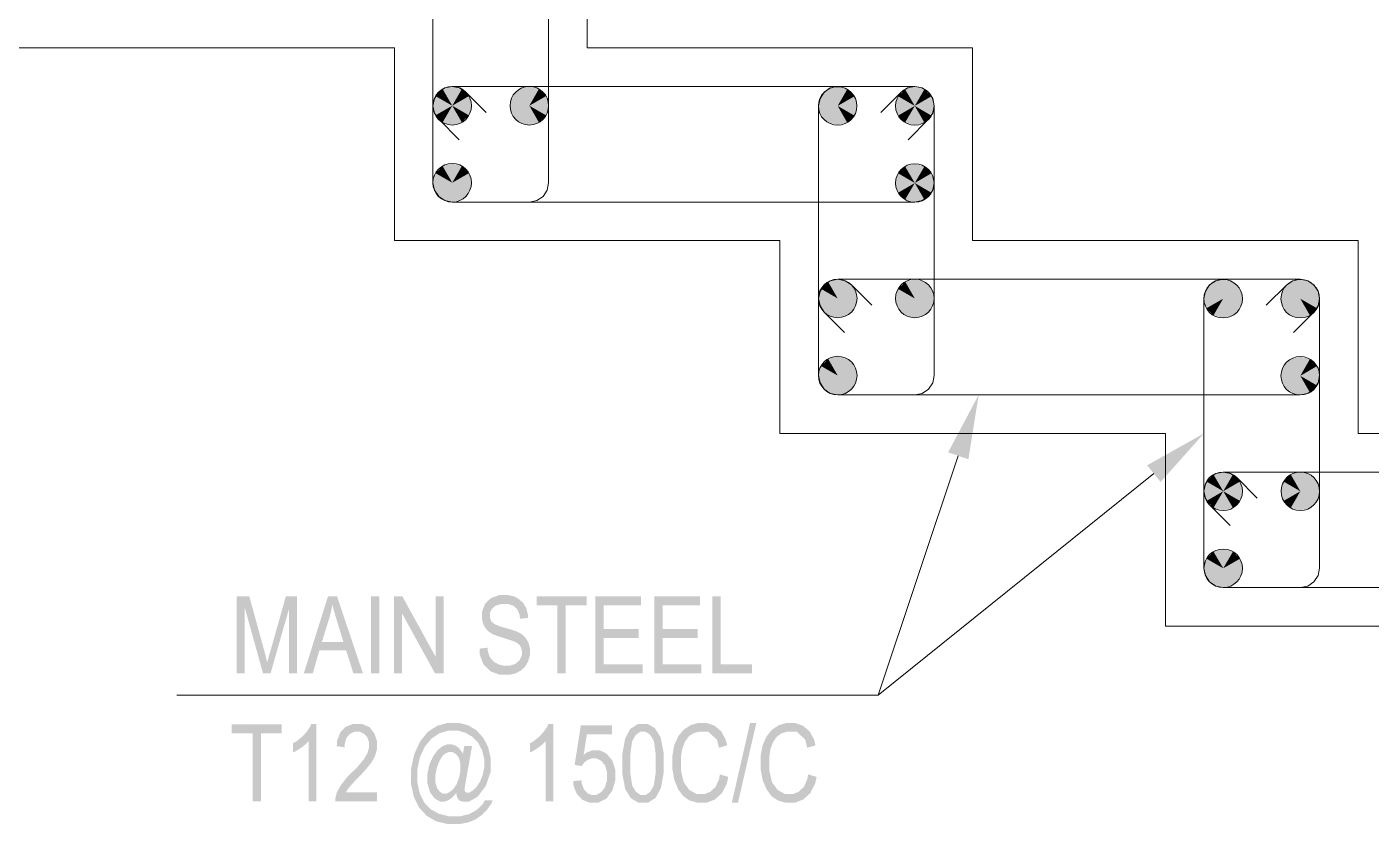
# Model space of a CAD drawing. Header units: millimetres. Extents: x 51.5 to 74.8, y 0.8 to 17.2.
# Drawn here: x 65.006 to 66.374, y 5.062 to 5.873 of the extents above; entities that cross this region are included whole.
import ezdxf

# ---------------------------------------------------------------- set-up
doc = ezdxf.new("R2010")
doc.units = ezdxf.units.MM
doc.layers.add('PDF_Geomertry', color=7, linetype='Continuous')
doc.layers.add('PDF_Solid Fills', color=7, linetype='Continuous')

msp = doc.modelspace()

# ---------------------------------------------------------------- hatches: boundary and pattern name
at = {"layer": 'PDF_Solid Fills', "transparency": 33554559}
for points in [[(65.2194, 5.2151), (65.2194, 5.2936), (65.2322, 5.2936), (65.2475, 5.238), (65.2505, 5.2265), (65.2511, 5.2286), (65.2527, 5.2349), (65.254, 5.239), (65.2694, 5.2936), (65.2808, 5.2936), (65.2808, 5.2151), (65.2726, 5.2151), (65.2726, 5.2808), (65.2538, 5.2151), (65.2462, 5.2151), (65.2276, 5.282), (65.2276, 5.2151)], [(65.3794, 5.2151), (65.3794, 5.2936), (65.388, 5.2936), (65.4219, 5.232), (65.4219, 5.2936), (65.4301, 5.2936), (65.4301, 5.2151), (65.4213, 5.2151), (65.3875, 5.2766), (65.3875, 5.2151)], [(65.4666, 5.2404), (65.4747, 5.2413), (65.475, 5.238), (65.4765, 5.233), (65.4776, 5.2312), (65.4787, 5.2294), (65.4819, 5.2265), (65.4841, 5.2254), (65.4862, 5.2243), (65.4909, 5.2231), (65.4936, 5.2231), (65.4975, 5.2231), (65.5033, 5.2249), (65.5054, 5.2269), (65.5075, 5.2287), (65.5097, 5.2336), (65.5097, 5.2365), (65.5097, 5.2383), (65.5088, 5.2413), (65.5082, 5.2426), (65.5073, 5.244), (65.505, 5.2461), (65.5034, 5.2469), (65.5019, 5.2477), (65.4952, 5.2499), (65.4901, 5.2515), (65.4857, 5.2529), (65.4791, 5.2555), (65.4772, 5.2569), (65.4752, 5.2583), (65.4723, 5.2618), (65.4712, 5.2638), (65.4701, 5.2659), (65.4691, 5.2706), (65.4691, 5.2733), (65.4691, 5.2781), (65.4722, 5.2859), (65.4752, 5.289), (65.4783, 5.2919), (65.4866, 5.2949), (65.4918, 5.2949), (65.4954, 5.2949), (65.5016, 5.2936), (65.5044, 5.2922), (65.507, 5.2906), (65.5112, 5.2866), (65.5127, 5.284), (65.5143, 5.2813), (65.5158, 5.2751), (65.5159, 5.2716), (65.5077, 5.2708), (65.5075, 5.2745), (65.5051, 5.2802), (65.5032, 5.282), (65.5012, 5.284), (65.4957, 5.2858), (65.492, 5.2858), (65.4884, 5.2858), (65.483, 5.2841), (65.4811, 5.2826), (65.4791, 5.2809), (65.4772, 5.2768), (65.4772, 5.2741), (65.4772, 5.2718), (65.4786, 5.2681), (65.4801, 5.2668), (65.4815, 5.2655), (65.4877, 5.2629), (65.4926, 5.2615), (65.4973, 5.2602), (65.5041, 5.258), (65.5059, 5.257), (65.509, 5.2555), (65.5134, 5.2516), (65.5148, 5.2491), (65.5163, 5.2468), (65.5179, 5.2408), (65.5179, 5.2374), (65.5179, 5.2341), (65.5163, 5.2279), (65.5147, 5.2251), (65.5132, 5.2223), (65.5088, 5.2181), (65.5061, 5.2168), (65.5034, 5.2152), (65.4969, 5.2138), (65.493, 5.2138), (65.487, 5.2138), (65.4776, 5.2174), (65.474, 5.2209), (65.4705, 5.2245), (65.4668, 5.2343)], [(65.5459, 5.2151), (65.5459, 5.2844), (65.5247, 5.2844), (65.5247, 5.2936), (65.5757, 5.2936), (65.5757, 5.2844), (65.5544, 5.2844), (65.5544, 5.2151)], [(65.5845, 5.2151), (65.5845, 5.2936), (65.6311, 5.2936), (65.6311, 5.2844), (65.593, 5.2844), (65.593, 5.2604), (65.6287, 5.2604), (65.6287, 5.2511), (65.593, 5.2511), (65.593, 5.2244), (65.6326, 5.2244), (65.6326, 5.2151)], [(65.6445, 5.2151), (65.6445, 5.2936), (65.6911, 5.2936), (65.6911, 5.2844), (65.653, 5.2844), (65.653, 5.2604), (65.6886, 5.2604), (65.6886, 5.2511), (65.653, 5.2511), (65.653, 5.2244), (65.6925, 5.2244), (65.6925, 5.2151)], [(65.7037, 5.2151), (65.7037, 5.2936), (65.7122, 5.2936), (65.7122, 5.2244), (65.744, 5.2244), (65.744, 5.2151)], [(65.2355, 5.0849), (65.2355, 5.1541), (65.2143, 5.1541), (65.2143, 5.1634), (65.2652, 5.1634), (65.2652, 5.1541), (65.244, 5.1541), (65.244, 5.0849)], [(65.3004, 5.0849), (65.2925, 5.0849), (65.2925, 5.1462), (65.2911, 5.1447), (65.2875, 5.1413), (65.2851, 5.1397), (65.2829, 5.1381), (65.2786, 5.1355), (65.2766, 5.1347), (65.2766, 5.1441), (65.28, 5.1459), (65.2857, 5.1505), (65.2882, 5.1531), (65.2907, 5.1559), (65.2943, 5.1612), (65.2952, 5.1637), (65.3004, 5.1637)], [(65.3623, 5.0941), (65.3623, 5.0849), (65.3197, 5.0849), (65.3197, 5.0877), (65.3213, 5.094), (65.3232, 5.0974), (65.325, 5.1009), (65.3315, 5.1093), (65.3362, 5.114), (65.3418, 5.1194), (65.349, 5.128), (65.3507, 5.1311), (65.3525, 5.134), (65.3541, 5.1397), (65.3541, 5.1422), (65.3541, 5.1452), (65.3523, 5.1501), (65.3507, 5.152), (65.3488, 5.1538), (65.3445, 5.1558), (65.342, 5.1558), (65.3393, 5.1558), (65.3347, 5.1537), (65.3329, 5.1516), (65.3312, 5.1497), (65.3294, 5.1438), (65.3294, 5.1399), (65.3212, 5.1411), (65.3216, 5.1466), (65.3248, 5.1551), (65.3276, 5.158), (65.3304, 5.1608), (65.3377, 5.1637), (65.3422, 5.1637), (65.3472, 5.1637), (65.3547, 5.1604), (65.3572, 5.157), (65.3597, 5.1537), (65.3622, 5.1462), (65.3622, 5.142), (65.3622, 5.1383), (65.3602, 5.1311), (65.3583, 5.1276), (65.3563, 5.1241), (65.3487, 5.1149), (65.3432, 5.1093), (65.3397, 5.1056), (65.3351, 5.1008), (65.3341, 5.0994), (65.333, 5.0981), (65.3313, 5.0955), (65.3307, 5.0941)], [(65.5418, 5.0849), (65.5338, 5.0849), (65.5338, 5.1462), (65.5325, 5.1447), (65.5288, 5.1413), (65.5265, 5.1397), (65.5241, 5.1381), (65.52, 5.1355), (65.518, 5.1347), (65.518, 5.1441), (65.5213, 5.1459), (65.527, 5.1505), (65.5295, 5.1531), (65.532, 5.1559), (65.5357, 5.1612), (65.5366, 5.1637), (65.5418, 5.1637)], [(65.5619, 5.1055), (65.5702, 5.1063), (65.5708, 5.1026), (65.573, 5.097), (65.5747, 5.0952), (65.5763, 5.0933), (65.5804, 5.0915), (65.5826, 5.0915), (65.5854, 5.0915), (65.5902, 5.0941), (65.5923, 5.0966), (65.5943, 5.0993), (65.5963, 5.1063), (65.5963, 5.1108), (65.5963, 5.1149), (65.5944, 5.1215), (65.5925, 5.1238), (65.5905, 5.1262), (65.5855, 5.1286), (65.5826, 5.1286), (65.5808, 5.1286), (65.5773, 5.1274), (65.5758, 5.1265), (65.5743, 5.1255), (65.5718, 5.1227), (65.5708, 5.1209), (65.5634, 5.122), (65.5697, 5.1623), (65.6016, 5.1623), (65.6016, 5.1531), (65.5759, 5.1531), (65.5725, 5.1322), (65.5754, 5.1345), (65.5815, 5.137), (65.5847, 5.137), (65.5887, 5.137), (65.5958, 5.1336), (65.5987, 5.1301), (65.6018, 5.1266), (65.6047, 5.1173), (65.6047, 5.1115), (65.6047, 5.1058), (65.6018, 5.0959), (65.5987, 5.0918), (65.5958, 5.0877), (65.5877, 5.0836), (65.5826, 5.0836), (65.5784, 5.0836), (65.5713, 5.0865), (65.5686, 5.0894), (65.5657, 5.0923), (65.5623, 5.1004)], [(65.7112, 5.1124), (65.7198, 5.1098), (65.7184, 5.1031), (65.7134, 5.0933), (65.7098, 5.0901), (65.7063, 5.0868), (65.6977, 5.0836), (65.6926, 5.0836), (65.6882, 5.0836), (65.6805, 5.0858), (65.6773, 5.0879), (65.6741, 5.0901), (65.6688, 5.0972), (65.6669, 5.1019), (65.6648, 5.1068), (65.6629, 5.1181), (65.6629, 5.1247), (65.6629, 5.1312), (65.6648, 5.1422), (65.6669, 5.1466), (65.6688, 5.1511), (65.6744, 5.1579), (65.6779, 5.1601), (65.6813, 5.1624), (65.689, 5.1647), (65.6933, 5.1647), (65.698, 5.1647), (65.7059, 5.1619), (65.7093, 5.159), (65.7127, 5.1561), (65.7173, 5.1476), (65.7187, 5.1419), (65.7104, 5.1395), (65.7083, 5.1477), (65.6995, 5.1558), (65.6932, 5.1558), (65.69, 5.1558), (65.6843, 5.1543), (65.6819, 5.1526), (65.6795, 5.1509), (65.6758, 5.1458), (65.6744, 5.1423), (65.673, 5.1388), (65.6716, 5.1299), (65.6716, 5.1247), (65.6716, 5.1166), (65.6744, 5.1045), (65.6773, 5.1005), (65.6801, 5.0965), (65.6877, 5.0924), (65.6925, 5.0924), (65.6959, 5.0924), (65.7019, 5.0949), (65.7044, 5.0974), (65.707, 5.0998), (65.7104, 5.1073)], [(65.8011, 5.1124), (65.8097, 5.1098), (65.8083, 5.1031), (65.8033, 5.0933), (65.7998, 5.0901), (65.7962, 5.0868), (65.7876, 5.0836), (65.7825, 5.0836), (65.778, 5.0836), (65.7704, 5.0858), (65.7672, 5.0879), (65.764, 5.0901), (65.7588, 5.0972), (65.7568, 5.1019), (65.7547, 5.1068), (65.7527, 5.1181), (65.7527, 5.1247), (65.7527, 5.1312), (65.7548, 5.1422), (65.7568, 5.1466), (65.7588, 5.1511), (65.7643, 5.1579), (65.7677, 5.1601), (65.7712, 5.1624), (65.7788, 5.1647), (65.7832, 5.1647), (65.7879, 5.1647), (65.7958, 5.1619), (65.7993, 5.159), (65.8026, 5.1561), (65.8073, 5.1476), (65.8086, 5.1419), (65.8002, 5.1395), (65.7982, 5.1477), (65.7895, 5.1558), (65.783, 5.1558), (65.7798, 5.1558), (65.7741, 5.1543), (65.7718, 5.1526), (65.7694, 5.1509), (65.7657, 5.1458), (65.7643, 5.1423), (65.7629, 5.1388), (65.7615, 5.1299), (65.7615, 5.1247), (65.7615, 5.1166), (65.7643, 5.1045), (65.7672, 5.1005), (65.77, 5.0965), (65.7776, 5.0924), (65.7823, 5.0924), (65.7858, 5.0924), (65.7918, 5.0949), (65.7944, 5.0974), (65.7969, 5.0998), (65.8002, 5.1073)]]:
    msp.add_hatch(color=256, dxfattribs=at).paths.add_polyline_path(points)
h = msp.add_hatch(color=256, dxfattribs=at)
h.paths.add_polyline_path([(65.2876, 5.2151), (65.3123, 5.2936), (65.3215, 5.2936), (65.3479, 5.2151), (65.3382, 5.2151), (65.3307, 5.2388), (65.3036, 5.2388), (65.2968, 5.2151)])
h.paths.add_polyline_path([(65.3061, 5.2473), (65.328, 5.2473), (65.3213, 5.2691), (65.3198, 5.2741), (65.3175, 5.2823), (65.3168, 5.2854), (65.3161, 5.2816), (65.3144, 5.2741), (65.3133, 5.2704)])
h = msp.add_hatch(color=256, dxfattribs=at)
h.paths.add_polyline_path([(65.4429, 5.0936), (65.4413, 5.0915), (65.438, 5.0881), (65.4362, 5.087), (65.4345, 5.0859), (65.4312, 5.0847), (65.4297, 5.0847), (65.4265, 5.0847), (65.4211, 5.0877), (65.4188, 5.0906), (65.4162, 5.0941), (65.4136, 5.1033), (65.4136, 5.1088), (65.4136, 5.1133), (65.4154, 5.1222), (65.4173, 5.1263), (65.4193, 5.1306), (65.4237, 5.1369), (65.4263, 5.139), (65.429, 5.1411), (65.434, 5.143), (65.4365, 5.143), (65.4383, 5.143), (65.4419, 5.1418), (65.4436, 5.1406), (65.4454, 5.1394), (65.4484, 5.1356), (65.4497, 5.1333), (65.4511, 5.1413), (65.459, 5.1413), (65.4526, 5.1055), (65.452, 5.1018), (65.4513, 5.0976), (65.4513, 5.0972), (65.4513, 5.0963), (65.4518, 5.0951), (65.4522, 5.0947), (65.4527, 5.0941), (65.4537, 5.0936), (65.4544, 5.0936), (65.4555, 5.0936), (65.459, 5.0955), (65.4611, 5.0973), (65.4633, 5.0993), (65.4669, 5.1047), (65.4684, 5.1083), (65.4698, 5.1119), (65.4713, 5.1194), (65.4713, 5.1234), (65.4713, 5.1281), (65.4693, 5.1368), (65.4672, 5.1406), (65.4652, 5.1445), (65.4595, 5.1505), (65.4558, 5.1527), (65.4522, 5.1548), (65.4444, 5.157), (65.4401, 5.157), (65.435, 5.157), (65.4258, 5.1543), (65.4218, 5.1516), (65.4176, 5.1488), (65.4109, 5.1406), (65.4084, 5.1354), (65.4059, 5.1299), (65.4033, 5.1176), (65.4033, 5.1106), (65.4033, 5.1041), (65.4057, 5.093), (65.4079, 5.0884), (65.4102, 5.0838), (65.4168, 5.0769), (65.4211, 5.0745), (65.4254, 5.0722), (65.4355, 5.0697), (65.4413, 5.0697), (65.4466, 5.0697), (65.4559, 5.0719), (65.46, 5.0741), (65.4638, 5.0763), (65.47, 5.0823), (65.472, 5.0859), (65.48, 5.0859), (65.4787, 5.0827), (65.4744, 5.0765), (65.4713, 5.0736), (65.4683, 5.0705), (65.4618, 5.0662), (65.458, 5.0647), (65.4544, 5.0633), (65.4461, 5.0618), (65.4413, 5.0618), (65.4344, 5.0618), (65.4226, 5.0645), (65.4177, 5.0673), (65.4129, 5.0701), (65.4052, 5.0784), (65.4025, 5.0838), (65.3997, 5.0893), (65.3969, 5.1023), (65.3969, 5.1099), (65.3969, 5.118), (65.4, 5.1327), (65.403, 5.1393), (65.4061, 5.1459), (65.4138, 5.1556), (65.4186, 5.1587), (65.4233, 5.1618), (65.4343, 5.1648), (65.4405, 5.1648), (65.4458, 5.1648), (65.4552, 5.1623), (65.4594, 5.1597), (65.4636, 5.1572), (65.4702, 5.1497), (65.4729, 5.1448), (65.4754, 5.1399), (65.4779, 5.1291), (65.4779, 5.1231), (65.4779, 5.1151), (65.4732, 5.1011), (65.4686, 5.0949), (65.4647, 5.0898), (65.4561, 5.0847), (65.4513, 5.0847), (65.4493, 5.0847), (65.4461, 5.0858), (65.4451, 5.0869), (65.4443, 5.0879), (65.4432, 5.0913)])
h.paths.add_polyline_path([(65.4216, 5.1081), (65.4216, 5.1045), (65.4232, 5.0987), (65.4245, 5.0968), (65.4261, 5.0947), (65.4293, 5.0927), (65.4311, 5.0927), (65.4327, 5.0927), (65.4361, 5.0943), (65.438, 5.0958), (65.4398, 5.0974), (65.4432, 5.1023), (65.4444, 5.1056), (65.4458, 5.109), (65.447, 5.1159), (65.447, 5.1197), (65.447, 5.1234), (65.4457, 5.1291), (65.4441, 5.1311), (65.4426, 5.1331), (65.439, 5.1351), (65.4369, 5.1351), (65.4352, 5.1351), (65.4319, 5.1337), (65.4302, 5.1323), (65.4287, 5.1309), (65.4257, 5.1259), (65.4243, 5.1223), (65.423, 5.1187), (65.4216, 5.1116)])
h = msp.add_hatch(color=256, dxfattribs=at)
h.paths.add_polyline_path([(65.612, 5.1236), (65.612, 5.1334), (65.6147, 5.1484), (65.6173, 5.1536), (65.62, 5.1586), (65.6279, 5.1637), (65.633, 5.1637), (65.6377, 5.1637), (65.645, 5.1595), (65.6476, 5.1555), (65.6508, 5.1505), (65.654, 5.1345), (65.654, 5.1236), (65.654, 5.1138), (65.6513, 5.0988), (65.6487, 5.0937), (65.6461, 5.0887), (65.6382, 5.0836), (65.633, 5.0836), (65.6283, 5.0836), (65.6208, 5.088), (65.6179, 5.0926), (65.615, 5.097), (65.612, 5.1126)])
h.paths.add_polyline_path([(65.6201, 5.1236), (65.6201, 5.1141), (65.6219, 5.1012), (65.6238, 5.098), (65.6257, 5.0948), (65.6304, 5.0915), (65.6332, 5.0915), (65.6359, 5.0915), (65.6405, 5.0948), (65.6423, 5.0981), (65.6441, 5.1013), (65.6459, 5.1141), (65.6459, 5.1236), (65.6459, 5.1333), (65.6441, 5.1461), (65.6423, 5.1493), (65.6404, 5.1526), (65.6357, 5.1558), (65.6327, 5.1558), (65.6301, 5.1558), (65.6255, 5.1524), (65.6237, 5.1491), (65.6219, 5.1459), (65.6201, 5.1331)])

# ---------------------------------------------------------------- linework, layer by layer
at = {"layer": 'PDF_Geomertry', "lineweight": 0}
for points in [[(66.7536, 5.4595), (66.3611, 5.4595), (66.3611, 5.6558), (65.9686, 5.6558), (65.9686, 5.852), (65.5762, 5.852), (65.5762, 6.0481), (65.1837, 6.0481), (65.1837, 6.2444), (63.3207, 6.2444), (63.2707, 6.1466)], [(63.3207, 6.0481), (64.9875, 6.0481), (64.9875, 5.852), (65.38, 5.852), (65.38, 5.6558), (65.7723, 5.6558), (65.7723, 5.4595), (66.1648, 5.4595), (66.1648, 5.2633), (66.5573, 5.2633)], [(65.5369, 5.9894), (65.5369, 5.7147), (65.5354, 5.707), (65.5312, 5.7008), (65.5248, 5.6965), (65.5173, 5.6949), (65.4388, 5.6949), (65.4313, 5.6965), (65.425, 5.7008), (65.4207, 5.707), (65.4191, 5.7147), (65.4191, 5.9894)], [(65.4458, 5.7584), (65.425, 5.7793), (65.4207, 5.7856), (65.4191, 5.7931), (65.4207, 5.8006), (65.425, 5.807), (65.4313, 5.8112), (65.4388, 5.8127), (65.9097, 5.8127), (65.9173, 5.8112), (65.9236, 5.807), (65.9279, 5.8006), (65.9294, 5.7931), (65.9294, 5.7147), (65.9279, 5.707), (65.9236, 5.7008), (65.9173, 5.6965), (65.9097, 5.6949), (65.4388, 5.6949), (65.4313, 5.6965), (65.425, 5.7008), (65.4207, 5.707), (65.4191, 5.7147), (65.4191, 5.7931), (65.4207, 5.8006), (65.425, 5.807), (65.4313, 5.8112), (65.4388, 5.8127), (65.4463, 5.8112), (65.4526, 5.807), (65.4734, 5.7862)], [(65.8751, 5.7862), (65.8959, 5.807), (65.9022, 5.8112), (65.9097, 5.8127), (65.9173, 5.8112), (65.9236, 5.807), (65.9279, 5.8006), (65.9294, 5.7931), (65.9294, 5.5184), (65.9279, 5.5109), (65.9236, 5.5045), (65.9173, 5.5002), (65.9097, 5.4987), (65.8312, 5.4987), (65.8237, 5.5002), (65.8173, 5.5045), (65.8132, 5.5109), (65.8116, 5.5184), (65.8116, 5.7931), (65.8132, 5.8006), (65.8173, 5.807), (65.8237, 5.8112), (65.8312, 5.8127), (65.9097, 5.8127), (65.9173, 5.8112), (65.9236, 5.807), (65.9279, 5.8006), (65.9294, 5.7931), (65.9279, 5.7856), (65.9236, 5.7793), (65.9029, 5.7584)], [(65.8382, 5.5622), (65.8173, 5.583), (65.8132, 5.5894), (65.8116, 5.5969), (65.8132, 5.6044), (65.8173, 5.6108), (65.8237, 5.6149), (65.8312, 5.6165), (66.3022, 5.6165), (66.3097, 5.6149), (66.3161, 5.6108), (66.3204, 5.6044), (66.3218, 5.5969), (66.3218, 5.5184), (66.3204, 5.5109), (66.3161, 5.5045), (66.3097, 5.5002), (66.3022, 5.4987), (65.8312, 5.4987), (65.8237, 5.5002), (65.8173, 5.5045), (65.8132, 5.5109), (65.8116, 5.5184), (65.8116, 5.5969), (65.8132, 5.6044), (65.8173, 5.6108), (65.8237, 5.6149), (65.8312, 5.6165), (65.8387, 5.6149), (65.8451, 5.6108), (65.8659, 5.5899)], [(66.2675, 5.5899), (66.2883, 5.6108), (66.2947, 5.6149), (66.3022, 5.6165), (66.3097, 5.6149), (66.3161, 5.6108), (66.3204, 5.6044), (66.3218, 5.5969), (66.3218, 5.3222), (66.3204, 5.3147), (66.3161, 5.3083), (66.3097, 5.304), (66.3022, 5.3026), (66.2237, 5.3026), (66.2162, 5.304), (66.2098, 5.3083), (66.2057, 5.3147), (66.2041, 5.3222), (66.2041, 5.5969), (66.2057, 5.6044), (66.2098, 5.6108), (66.2162, 5.6149), (66.2237, 5.6165), (66.3022, 5.6165), (66.3097, 5.6149), (66.3161, 5.6108), (66.3204, 5.6044), (66.3218, 5.5969), (66.3204, 5.5894), (66.3161, 5.583), (66.2952, 5.5622)], [(65.9538, 5.4368), (65.8723, 5.193), (65.1583, 5.193), (65.8723, 5.193), (66.1532, 5.4186)], [(66.2307, 5.3659), (66.2098, 5.3868), (66.2057, 5.3931), (66.2041, 5.4006), (66.2057, 5.4081), (66.2098, 5.4145), (66.2162, 5.4188), (66.2237, 5.4202), (66.6947, 5.4202)], [(66.6947, 5.3026), (66.2237, 5.3026), (66.2162, 5.304), (66.2098, 5.3083), (66.2057, 5.3147), (66.2041, 5.3222), (66.2041, 5.4006), (66.2057, 5.4081), (66.2098, 5.4145), (66.2162, 5.4188), (66.2237, 5.4202), (66.2312, 5.4188), (66.2376, 5.4145), (66.2584, 5.3937)]]:
    msp.add_lwpolyline(points, dxfattribs=at)
for centre in [(65.9097, 5.7929), (65.9097, 5.7929), (65.9097, 5.7144), (66.2237, 5.4006), (66.2237, 5.4006), (66.3022, 5.4006), (66.2237, 5.3222)]:
    msp.add_circle(centre, 0.0196, dxfattribs=at)
for points in [[(65.4584, 5.7931), (65.4584, 5.804), (65.4497, 5.8127), (65.4388, 5.8127), (65.428, 5.8127), (65.4191, 5.804), (65.4191, 5.7931), (65.4191, 5.7823), (65.428, 5.7734), (65.4388, 5.7734), (65.4497, 5.7734), (65.4584, 5.7823), (65.4584, 5.7931)], [(65.4584, 5.7931), (65.4584, 5.804), (65.4497, 5.8127), (65.4388, 5.8127), (65.428, 5.8127), (65.4191, 5.804), (65.4191, 5.7931), (65.4191, 5.7823), (65.428, 5.7734), (65.4388, 5.7734), (65.4497, 5.7734), (65.4584, 5.7823), (65.4584, 5.7931)], [(65.5369, 5.7931), (65.5369, 5.804), (65.5282, 5.8127), (65.5173, 5.8127), (65.5065, 5.8127), (65.4976, 5.804), (65.4976, 5.7931), (65.4976, 5.7823), (65.5065, 5.7734), (65.5173, 5.7734), (65.5282, 5.7734), (65.5369, 5.7823), (65.5369, 5.7931)], [(65.8508, 5.7929), (65.8508, 5.8037), (65.842, 5.8124), (65.8312, 5.8124), (65.8204, 5.8124), (65.8115, 5.8037), (65.8115, 5.7929), (65.8115, 5.782), (65.8204, 5.7733), (65.8312, 5.7733), (65.842, 5.7733), (65.8508, 5.782), (65.8508, 5.7929)], [(65.4584, 5.7147), (65.4584, 5.7255), (65.4497, 5.7343), (65.4388, 5.7343), (65.428, 5.7343), (65.4191, 5.7255), (65.4191, 5.7147), (65.4191, 5.7038), (65.428, 5.6949), (65.4388, 5.6949), (65.4497, 5.6949), (65.4584, 5.7038), (65.4584, 5.7147)], [(65.8509, 5.5969), (65.8509, 5.6077), (65.842, 5.6165), (65.8312, 5.6165), (65.8204, 5.6165), (65.8116, 5.6077), (65.8116, 5.5969), (65.8116, 5.5861), (65.8204, 5.5773), (65.8312, 5.5773), (65.842, 5.5773), (65.8509, 5.5861), (65.8509, 5.5969)], [(65.8509, 5.5969), (65.8509, 5.6077), (65.842, 5.6165), (65.8312, 5.6165), (65.8204, 5.6165), (65.8116, 5.6077), (65.8116, 5.5969), (65.8116, 5.5861), (65.8204, 5.5773), (65.8312, 5.5773), (65.842, 5.5773), (65.8509, 5.5861), (65.8509, 5.5969)], [(65.9294, 5.5969), (65.9294, 5.6077), (65.9205, 5.6165), (65.9097, 5.6165), (65.8988, 5.6165), (65.8901, 5.6077), (65.8901, 5.5969), (65.8901, 5.5861), (65.8988, 5.5773), (65.9097, 5.5773), (65.9205, 5.5773), (65.9294, 5.5861), (65.9294, 5.5969)], [(66.2433, 5.5966), (66.2433, 5.6074), (66.2344, 5.6163), (66.2236, 5.6163), (66.2127, 5.6163), (66.204, 5.6074), (66.204, 5.5966), (66.204, 5.5858), (66.2127, 5.577), (66.2236, 5.577), (66.2344, 5.577), (66.2433, 5.5858), (66.2433, 5.5966)], [(66.3218, 5.5966), (66.3218, 5.6074), (66.313, 5.6163), (66.3022, 5.6163), (66.2913, 5.6163), (66.2825, 5.6074), (66.2825, 5.5966), (66.2825, 5.5858), (66.2913, 5.577), (66.3022, 5.577), (66.313, 5.577), (66.3218, 5.5858), (66.3218, 5.5966)], [(66.3218, 5.5966), (66.3218, 5.6074), (66.313, 5.6163), (66.3022, 5.6163), (66.2913, 5.6163), (66.2825, 5.6074), (66.2825, 5.5966), (66.2825, 5.5858), (66.2913, 5.577), (66.3022, 5.577), (66.313, 5.577), (66.3218, 5.5858), (66.3218, 5.5966)], [(65.8509, 5.5184), (65.8509, 5.5293), (65.842, 5.538), (65.8312, 5.538), (65.8204, 5.538), (65.8116, 5.5293), (65.8116, 5.5184), (65.8116, 5.5076), (65.8204, 5.4987), (65.8312, 5.4987), (65.842, 5.4987), (65.8509, 5.5076), (65.8509, 5.5184)], [(66.3218, 5.5181), (66.3218, 5.529), (66.313, 5.5377), (66.3022, 5.5377), (66.2913, 5.5377), (66.2825, 5.529), (66.2825, 5.5181), (66.2825, 5.5073), (66.2913, 5.4986), (66.3022, 5.4986), (66.313, 5.4986), (66.3218, 5.5073), (66.3218, 5.5181)]]:
    msp.add_open_spline(points, degree=3, knots=[0, 0, 0, 0, 1, 1, 1, 2, 2, 2, 3, 3, 3, 4, 4, 4, 4], dxfattribs=at)
at = {"layer": 'PDF_Solid Fills', "transparency": 33554559}
for points in [[(65.4218, 5.8029), (65.4191, 5.7931), (65.4388, 5.7931)], [(65.429, 5.8101), (65.4218, 5.8029), (65.4388, 5.7931)], [(65.4388, 5.8127), (65.429, 5.8101), (65.4388, 5.7931)], [(65.4486, 5.8101), (65.4388, 5.8127), (65.4388, 5.7931)], [(65.4558, 5.8029), (65.4486, 5.8101), (65.4388, 5.7931)], [(65.4584, 5.7931), (65.4558, 5.8029), (65.4388, 5.7931)], [(65.5002, 5.8029), (65.4976, 5.7931), (65.5173, 5.7931)], [(65.5075, 5.8101), (65.5002, 5.8029), (65.5173, 5.7931)], [(65.5173, 5.8127), (65.5075, 5.8101), (65.5173, 5.7931)], [(65.527, 5.8101), (65.5173, 5.8127), (65.5173, 5.7931)], [(65.5343, 5.8029), (65.527, 5.8101), (65.5173, 5.7931)], [(65.5369, 5.7931), (65.5343, 5.8029), (65.5173, 5.7931)], [(65.8115, 5.7929), (65.8141, 5.8027), (65.8312, 5.7929)], [(65.8141, 5.8027), (65.8213, 5.8098), (65.8312, 5.7929)], [(65.8213, 5.8098), (65.8312, 5.8124), (65.8312, 5.7929)], [(65.8312, 5.8124), (65.8409, 5.8098), (65.8312, 5.7929)], [(65.8409, 5.8098), (65.8482, 5.8027), (65.8312, 5.7929)], [(65.8482, 5.8027), (65.8508, 5.7929), (65.8312, 5.7929)], [(65.8901, 5.7929), (65.8927, 5.8027), (65.9097, 5.7929)], [(65.8927, 5.8027), (65.8998, 5.8098), (65.9097, 5.7929)], [(65.8998, 5.8098), (65.9097, 5.8124), (65.9097, 5.7929)], [(65.9097, 5.8124), (65.9195, 5.8098), (65.9097, 5.7929)], [(65.9195, 5.8098), (65.9266, 5.8027), (65.9097, 5.7929)], [(65.9266, 5.8027), (65.9293, 5.7929), (65.9097, 5.7929)], [(65.4191, 5.7931), (65.4218, 5.7833), (65.4388, 5.7931)], [(65.4218, 5.7833), (65.429, 5.7761), (65.4388, 5.7931)], [(65.429, 5.7761), (65.4388, 5.7734), (65.4388, 5.7931)], [(65.4558, 5.7833), (65.4584, 5.7931), (65.4388, 5.7931)], [(65.4486, 5.7761), (65.4558, 5.7833), (65.4388, 5.7931)], [(65.4388, 5.7734), (65.4486, 5.7761), (65.4388, 5.7931)], [(65.4976, 5.7931), (65.5002, 5.7833), (65.5173, 5.7931)], [(65.5002, 5.7833), (65.5075, 5.7761), (65.5173, 5.7931)], [(65.5075, 5.7761), (65.5173, 5.7734), (65.5173, 5.7931)], [(65.5343, 5.7833), (65.5369, 5.7931), (65.5173, 5.7931)], [(65.527, 5.7761), (65.5343, 5.7833), (65.5173, 5.7931)], [(65.5173, 5.7734), (65.527, 5.7761), (65.5173, 5.7931)], [(65.8141, 5.783), (65.8115, 5.7929), (65.8312, 5.7929)], [(65.8213, 5.7759), (65.8141, 5.783), (65.8312, 5.7929)], [(65.8312, 5.7733), (65.8213, 5.7759), (65.8312, 5.7929)], [(65.8409, 5.7759), (65.8312, 5.7733), (65.8312, 5.7929)], [(65.8482, 5.783), (65.8409, 5.7759), (65.8312, 5.7929)], [(65.8508, 5.7929), (65.8482, 5.783), (65.8312, 5.7929)], [(65.8927, 5.783), (65.8901, 5.7929), (65.9097, 5.7929)], [(65.8998, 5.7759), (65.8927, 5.783), (65.9097, 5.7929)], [(65.9097, 5.7733), (65.8998, 5.7759), (65.9097, 5.7929)], [(65.9195, 5.7759), (65.9097, 5.7733), (65.9097, 5.7929)], [(65.9266, 5.783), (65.9195, 5.7759), (65.9097, 5.7929)], [(65.9293, 5.7929), (65.9266, 5.783), (65.9097, 5.7929)], [(65.429, 5.7316), (65.4388, 5.7343), (65.4388, 5.7147)], [(65.4388, 5.7343), (65.4486, 5.7316), (65.4388, 5.7147)], [(65.4191, 5.7147), (65.4218, 5.7244), (65.4388, 5.7147)], [(65.4218, 5.7244), (65.429, 5.7316), (65.4388, 5.7147)], [(65.4486, 5.7316), (65.4558, 5.7244), (65.4388, 5.7147)], [(65.4558, 5.7244), (65.4584, 5.7147), (65.4388, 5.7147)], [(65.8927, 5.7243), (65.8901, 5.7144), (65.9097, 5.7144)], [(65.8998, 5.7313), (65.8927, 5.7243), (65.9097, 5.7144)], [(65.9097, 5.734), (65.8998, 5.7313), (65.9097, 5.7144)], [(65.9195, 5.7313), (65.9097, 5.734), (65.9097, 5.7144)], [(65.9266, 5.7243), (65.9195, 5.7313), (65.9097, 5.7144)], [(65.9293, 5.7144), (65.9266, 5.7243), (65.9097, 5.7144)], [(65.4218, 5.7048), (65.4191, 5.7147), (65.4388, 5.7147)], [(65.429, 5.6976), (65.4218, 5.7048), (65.4388, 5.7147)], [(65.4388, 5.6949), (65.429, 5.6976), (65.4388, 5.7147)], [(65.4486, 5.6976), (65.4388, 5.6949), (65.4388, 5.7147)], [(65.4558, 5.7048), (65.4486, 5.6976), (65.4388, 5.7147)], [(65.4584, 5.7147), (65.4558, 5.7048), (65.4388, 5.7147)], [(65.8901, 5.7144), (65.8927, 5.7045), (65.9097, 5.7144)], [(65.8927, 5.7045), (65.8998, 5.6974), (65.9097, 5.7144)], [(65.8998, 5.6974), (65.9097, 5.6948), (65.9097, 5.7144)], [(65.9266, 5.7045), (65.9293, 5.7144), (65.9097, 5.7144)], [(65.9195, 5.6974), (65.9266, 5.7045), (65.9097, 5.7144)], [(65.9097, 5.6948), (65.9195, 5.6974), (65.9097, 5.7144)], [(65.8215, 5.6138), (65.8143, 5.6066), (65.8312, 5.5969)], [(65.8312, 5.6165), (65.8215, 5.6138), (65.8312, 5.5969)], [(65.8411, 5.6138), (65.8312, 5.6165), (65.8312, 5.5969)], [(65.8483, 5.6066), (65.8411, 5.6138), (65.8312, 5.5969)], [(65.9, 5.6138), (65.8927, 5.6066), (65.9097, 5.5969)], [(65.9097, 5.6165), (65.9, 5.6138), (65.9097, 5.5969)], [(65.9195, 5.6138), (65.9097, 5.6165), (65.9097, 5.5969)], [(65.9268, 5.6066), (65.9195, 5.6138), (65.9097, 5.5969)], [(66.2066, 5.6065), (66.2138, 5.6137), (66.2236, 5.5966)], [(66.2138, 5.6137), (66.2236, 5.6163), (66.2236, 5.5966)], [(66.2236, 5.6163), (66.2334, 5.6137), (66.2236, 5.5966)], [(66.2334, 5.6137), (66.2407, 5.6065), (66.2236, 5.5966)], [(66.2851, 5.6065), (66.2923, 5.6137), (66.3022, 5.5966)], [(66.2923, 5.6137), (66.3022, 5.6163), (66.3022, 5.5966)], [(66.3022, 5.6163), (66.3119, 5.6137), (66.3022, 5.5966)], [(66.3119, 5.6137), (66.3191, 5.6065), (66.3022, 5.5966)], [(65.8143, 5.6066), (65.8116, 5.5969), (65.8312, 5.5969)], [(65.8509, 5.5969), (65.8483, 5.6066), (65.8312, 5.5969)], [(65.8927, 5.6066), (65.8901, 5.5969), (65.9097, 5.5969)], [(65.9294, 5.5969), (65.9268, 5.6066), (65.9097, 5.5969)], [(66.204, 5.5966), (66.2066, 5.6065), (66.2236, 5.5966)], [(66.2407, 5.6065), (66.2433, 5.5966), (66.2236, 5.5966)], [(66.2825, 5.5966), (66.2851, 5.6065), (66.3022, 5.5966)], [(66.3191, 5.6065), (66.3218, 5.5966), (66.3022, 5.5966)], [(65.8116, 5.5969), (65.8143, 5.587), (65.8312, 5.5969)], [(65.8143, 5.587), (65.8215, 5.5798), (65.8312, 5.5969)], [(65.8215, 5.5798), (65.8312, 5.5773), (65.8312, 5.5969)], [(65.8483, 5.587), (65.8509, 5.5969), (65.8312, 5.5969)], [(65.8411, 5.5798), (65.8483, 5.587), (65.8312, 5.5969)], [(65.8312, 5.5773), (65.8411, 5.5798), (65.8312, 5.5969)], [(65.8901, 5.5969), (65.8927, 5.587), (65.9097, 5.5969)], [(65.8927, 5.587), (65.9, 5.5798), (65.9097, 5.5969)], [(65.9, 5.5798), (65.9097, 5.5773), (65.9097, 5.5969)], [(65.9268, 5.587), (65.9294, 5.5969), (65.9097, 5.5969)], [(65.9195, 5.5798), (65.9268, 5.587), (65.9097, 5.5969)], [(65.9097, 5.5773), (65.9195, 5.5798), (65.9097, 5.5969)], [(66.2066, 5.5869), (66.204, 5.5966), (66.2236, 5.5966)], [(66.2138, 5.5797), (66.2066, 5.5869), (66.2236, 5.5966)], [(66.2236, 5.577), (66.2138, 5.5797), (66.2236, 5.5966)], [(66.2334, 5.5797), (66.2236, 5.577), (66.2236, 5.5966)], [(66.2407, 5.5869), (66.2334, 5.5797), (66.2236, 5.5966)], [(66.2433, 5.5966), (66.2407, 5.5869), (66.2236, 5.5966)], [(66.2851, 5.5869), (66.2825, 5.5966), (66.3022, 5.5966)], [(66.2923, 5.5797), (66.2851, 5.5869), (66.3022, 5.5966)], [(66.3022, 5.577), (66.2923, 5.5797), (66.3022, 5.5966)], [(66.3119, 5.5797), (66.3022, 5.577), (66.3022, 5.5966)], [(66.3191, 5.5869), (66.3119, 5.5797), (66.3022, 5.5966)], [(66.3218, 5.5966), (66.3191, 5.5869), (66.3022, 5.5966)], [(65.8143, 5.5281), (65.8215, 5.5354), (65.8312, 5.5184)], [(65.8215, 5.5354), (65.8312, 5.538), (65.8312, 5.5184)], [(65.8312, 5.538), (65.8411, 5.5354), (65.8312, 5.5184)], [(65.8411, 5.5354), (65.8483, 5.5281), (65.8312, 5.5184)], [(66.2923, 5.5351), (66.2851, 5.528), (66.3022, 5.5181)], [(66.3022, 5.5377), (66.2923, 5.5351), (66.3022, 5.5181)], [(66.3119, 5.5351), (66.3022, 5.5377), (66.3022, 5.5181)], [(66.3191, 5.528), (66.3119, 5.5351), (66.3022, 5.5181)], [(65.8116, 5.5184), (65.8143, 5.5281), (65.8312, 5.5184)], [(65.8143, 5.5086), (65.8116, 5.5184), (65.8312, 5.5184)], [(65.8215, 5.5013), (65.8143, 5.5086), (65.8312, 5.5184)], [(65.8312, 5.4987), (65.8215, 5.5013), (65.8312, 5.5184)], [(65.8483, 5.5281), (65.8509, 5.5184), (65.8312, 5.5184)], [(65.8411, 5.5013), (65.8312, 5.4987), (65.8312, 5.5184)], [(65.8483, 5.5086), (65.8411, 5.5013), (65.8312, 5.5184)], [(65.8509, 5.5184), (65.8483, 5.5086), (65.8312, 5.5184)], [(66.2851, 5.528), (66.2825, 5.5181), (66.3022, 5.5181)], [(66.2825, 5.5181), (66.2851, 5.5083), (66.3022, 5.5181)], [(66.2851, 5.5083), (66.2923, 5.5012), (66.3022, 5.5181)], [(66.2923, 5.5012), (66.3022, 5.4986), (66.3022, 5.5181)], [(66.3218, 5.5181), (66.3191, 5.528), (66.3022, 5.5181)], [(66.3191, 5.5083), (66.3218, 5.5181), (66.3022, 5.5181)], [(66.3119, 5.5012), (66.3191, 5.5083), (66.3022, 5.5181)], [(66.3022, 5.4986), (66.3119, 5.5012), (66.3022, 5.5181)], [(65.9436, 5.4402), (65.9747, 5.4987), (65.9436, 5.4402), (65.9643, 5.4333)], [(66.1462, 5.427), (66.2041, 5.4595), (66.1462, 5.427), (66.16, 5.4101)], [(66.2237, 5.4202), (66.2138, 5.4176), (66.2237, 5.4006)], [(66.2336, 5.4176), (66.2237, 5.4202), (66.2237, 5.4006)], [(66.3022, 5.4202), (66.2925, 5.4176), (66.3022, 5.4006)], [(66.312, 5.4176), (66.3022, 5.4202), (66.3022, 5.4006)], [(66.2068, 5.4105), (66.2041, 5.4006), (66.2237, 5.4006)], [(66.2138, 5.4176), (66.2068, 5.4105), (66.2237, 5.4006)], [(66.2407, 5.4105), (66.2336, 5.4176), (66.2237, 5.4006)], [(66.2433, 5.4006), (66.2407, 5.4105), (66.2237, 5.4006)], [(66.2852, 5.4105), (66.2826, 5.4006), (66.3022, 5.4006)], [(66.2925, 5.4176), (66.2852, 5.4105), (66.3022, 5.4006)], [(66.3193, 5.4105), (66.312, 5.4176), (66.3022, 5.4006)], [(66.3218, 5.4006), (66.3193, 5.4105), (66.3022, 5.4006)], [(66.2041, 5.4006), (66.2068, 5.3908), (66.2237, 5.4006)], [(66.2068, 5.3908), (66.2138, 5.3837), (66.2237, 5.4006)], [(66.2138, 5.3837), (66.2237, 5.3811), (66.2237, 5.4006)], [(66.2407, 5.3908), (66.2433, 5.4006), (66.2237, 5.4006)], [(66.2336, 5.3837), (66.2407, 5.3908), (66.2237, 5.4006)], [(66.2237, 5.3811), (66.2336, 5.3837), (66.2237, 5.4006)], [(66.2826, 5.4006), (66.2852, 5.3908), (66.3022, 5.4006)], [(66.2852, 5.3908), (66.2925, 5.3837), (66.3022, 5.4006)], [(66.2925, 5.3837), (66.3022, 5.3811), (66.3022, 5.4006)], [(66.3193, 5.3908), (66.3218, 5.4006), (66.3022, 5.4006)], [(66.312, 5.3837), (66.3193, 5.3908), (66.3022, 5.4006)], [(66.3022, 5.3811), (66.312, 5.3837), (66.3022, 5.4006)], [(66.2068, 5.3319), (66.2138, 5.3391), (66.2237, 5.3222)], [(66.2138, 5.3391), (66.2237, 5.3418), (66.2237, 5.3222)], [(66.2237, 5.3418), (66.2336, 5.3391), (66.2237, 5.3222)], [(66.2336, 5.3391), (66.2407, 5.3319), (66.2237, 5.3222)], [(66.2041, 5.3222), (66.2068, 5.3319), (66.2237, 5.3222)], [(66.2407, 5.3319), (66.2433, 5.3222), (66.2237, 5.3222)], [(66.2068, 5.3123), (66.2041, 5.3222), (66.2237, 5.3222)], [(66.2138, 5.3051), (66.2068, 5.3123), (66.2237, 5.3222)], [(66.2237, 5.3026), (66.2138, 5.3051), (66.2237, 5.3222)], [(66.2336, 5.3051), (66.2237, 5.3026), (66.2237, 5.3222)], [(66.2407, 5.3123), (66.2336, 5.3051), (66.2237, 5.3222)], [(66.2433, 5.3222), (66.2407, 5.3123), (66.2237, 5.3222)], [(65.3562, 5.2151), (65.3562, 5.2936), (65.3647, 5.2151), (65.3647, 5.2936)], [(65.7234, 5.0836), (65.742, 5.1647), (65.7297, 5.0836), (65.7484, 5.1647)]]:
    msp.add_solid(points, dxfattribs=at)

doc.saveas('drawing.dxf')
